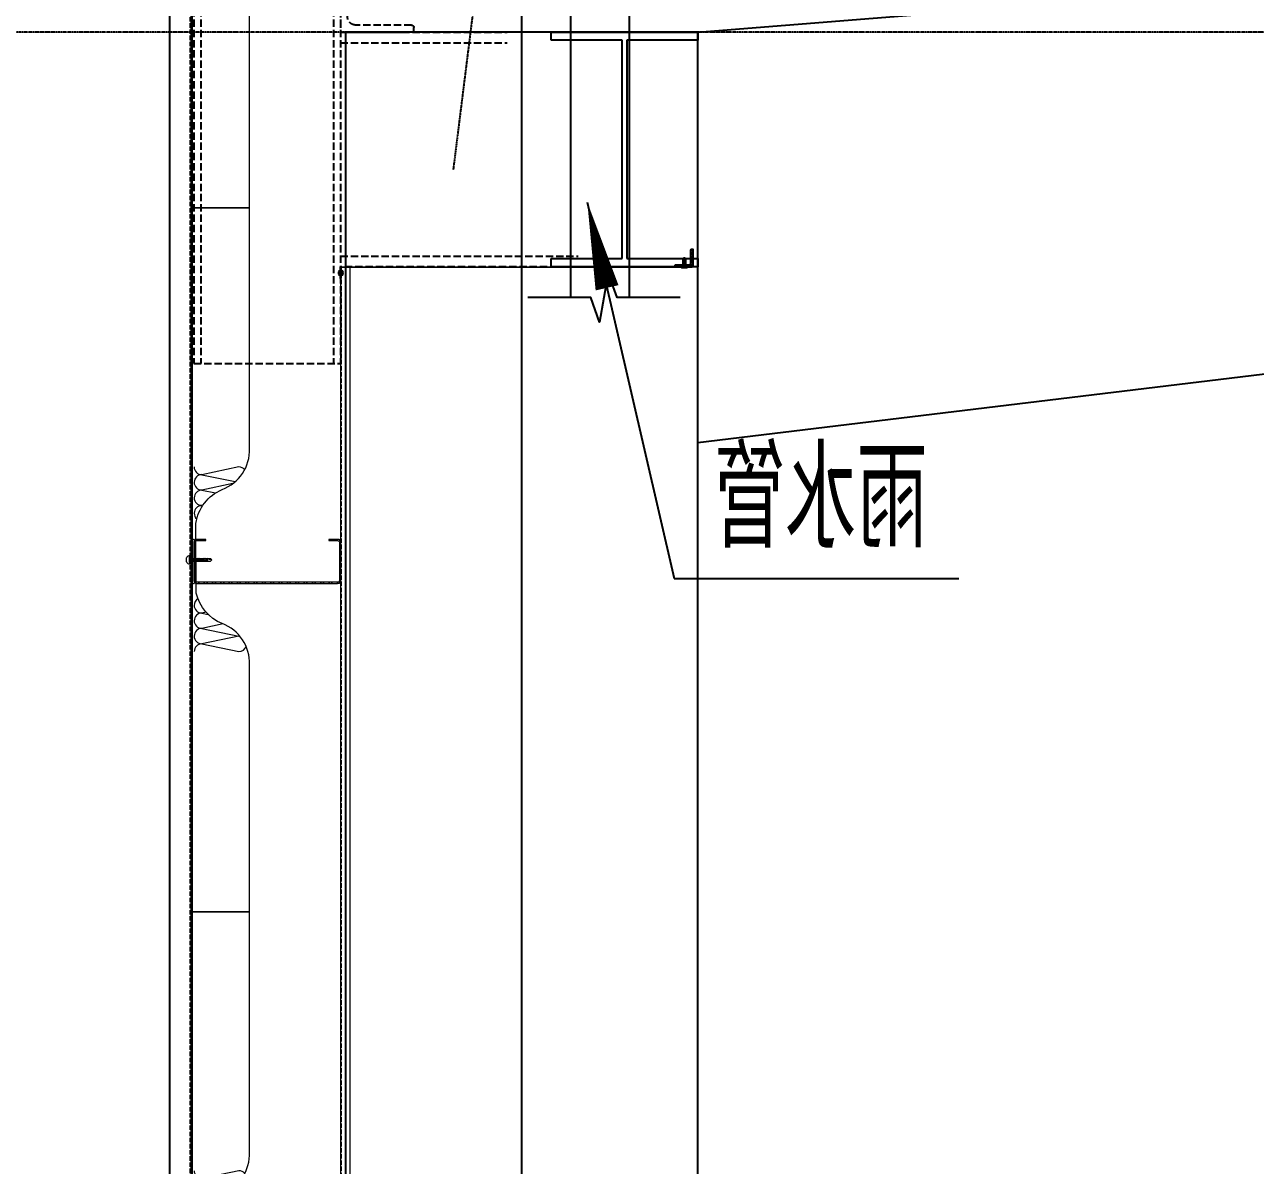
# Model space of a CAD drawing. Extents: x 220580 to 2027826, y -309201 to 71987.
# Drawn here: x 278100 to 280199, y -214261 to -212316 of the extents above; entities that cross this region are included whole.
import ezdxf
from ezdxf.enums import TextEntityAlignment as Align

# ---------------------------------------------------------------- set-up
doc = ezdxf.new("R2010")
doc.units = 0
for name, pattern in [('__DASH', [0.35, 0.25, -0.1]), ('CENTER', [2, 1.25, -0.25, 0.25, -0.25]), ('DASH', [0.35, 0.25, -0.1]), ('DOTE', [2.42, 2, -0.2, 0.02, -0.2]), ('ZN-DASH', [0.35, 0.25, -0.1])]:
    doc.linetypes.add(name, pattern=pattern)
for name, color, linetype in [('!ZN1-填充-8', 8, 'Continuous'), ('!ZN4-配件-11', 11, 'Continuous'), ('!ZN5-钢材断面-2', 2, 'Continuous'), ('!ZN6-虚线-8', 8, 'ZN-DASH'), ('20剖面图$0$建-柱-钢', 9, 'Continuous'), ('A-AXIS-DOTE', 14, 'DOTE'), ('A-AXIS-DP', 126, 'Continuous'), ('A-LIN-V', 9, 'Continuous'), ('AS-WALL', 40, 'Continuous'), ('DIM', 173, 'Continuous'), ('DIM_LEAD', 3, 'Continuous'), ('DIM_SYMB', 3, 'Continuous'), ('DOTE', 1, 'CENTER'), ('PUB_TEXT', 7, 'Continuous'), ('Steel', 4, 'Continuous')]:
    doc.layers.add(name, color=color, linetype=linetype)
doc.layers.add('0_INSULATION', color=252, linetype='Continuous', lineweight=9, transparency=0.2)
for name, color, linetype, lineweight in [('0_PURLIN-CON', 253, 'Continuous', 15), ('0_SCREW RIVET', 4, 'Continuous', 15), ('彩钢板', 6, 'Continuous', 15), ('防火岩棉', 252, 'Continuous', 13)]:
    doc.layers.add(name, color=color, linetype=linetype, lineweight=lineweight)
doc.styles.add('_TCH_DIM', font='SIMPLEX', dxfattribs={"bigfont": 'GBCBIG'})
doc.styles.add('DHTEXT-1', font='ROMANS.shx', dxfattribs={"width": 0.7, "bigfont": 'CHINESE.shx'})

# ---------------------------------------------------------------- blocks, each defined once
blk = doc.blocks.new('e534654')
at = {"layer": 'A-LIN-V', "color": 2}
for p, q in [((10200, 700), (5250, 1100)), ((10200, 0), (5250, 600))]:
    blk.add_line(p, q, dxfattribs=at)
at = {"layer": 'A-LIN-V'}
for p, q in [((10200, 700), (10800, 700)), ((10200, -11000), (10200, 700)), ((10800, -11000), (10800, 700))]:
    blk.add_line(p, q, dxfattribs=at)
blk = doc.blocks.new('20250821141233')
at = {"layer": 'A-AXIS-DOTE'}
blk.add_line((0, -5813.6), (0, 18238.3), dxfattribs=at)
at = {"layer": 'A-AXIS-DOTE', "linetype": '__DASH', "ltscale": 2}
blk.add_line((110280.4, 11700), (-5335.3, 11700), dxfattribs=at)
at = {"layer": 'DOTE', "ltscale": 180}
blk.add_line((0, -5813.6), (0, 18238.3), dxfattribs=at)
blk = doc.blocks.new('*U611')
at = {"layer": '0_INSULATION'}
for p, q in [((114761.4, -53978.9), (114793, -53985.5)), ((114793, -53985.5), (114764.4, -53991.4)), ((114766.5, -53993.1), (114793, -53998.6)), ((114793, -53998.6), (114781.2, -54001)), ((114793, -54103.5), (114787.5, -54104.6)), ((114789.3, -54102.7), (114793, -54103.5)), ((114793, -54116.6), (114761.4, -54123.2)), ((114774.8, -54112.8), (114793, -54116.6)), ((114761.4, -54123.2), (114793, -54129.7)), ((114793, -54129.7), (114761.4, -54136.3))]:
    blk.add_line(p, q, dxfattribs=at)
blk.add_lwpolyline([(114802.2, -53758.1), (114802.2, -54358.1), (114752.2, -54358.1), (114752.2, -54147.5, -0.323318), (114775.7, -54112.5, 0.242761), (114797.7, -54086.4), (114798.1, -54027, 0.256774), (114775.7, -53998.1, -0.323318), (114752.2, -53963.1), (114752.2, -53758.1)], format="xyb", close=True, dxfattribs=at)
at = {"layer": '0_INSULATION', "extrusion": (0, 0, -1)}
for centre, start_param, end_param in [((114761.4, -53985.5), 5.406397, 6.283185), ((114793, -53978.9), 1.570796, 3.141593), ((114793, -53992), 0, 1.570796), ((114793, -53992), 1.570796, 3.141593), ((114793, -54005.2), 0, 1.570796), ((114793, -54005.2), 1.570796, 3.141593), ((114793, -54018.3), 0, 1.570796), ((114793, -54018.3), 1.570796, 2.416555), ((114793, -54096.9), 0.524657, 1.570796), ((114793, -54096.9), 1.570796, 3.141593), ((114793, -54110), 0, 1.570796), ((114793, -54110), 1.570796, 3.141593), ((114793, -54123.1), 0, 1.570796), ((114761.4, -54129.7), 6.139662, 6.283185), ((114761.4, -54116.6), 3.141593, 3.269368), ((114793, -54123.1), 1.570796, 3.141593), ((114761.4, -54129.7), 3.141593, 4.407145), ((114793, -54136.3), 0, 1.570796)]:
    blk.add_ellipse(centre, major_axis=(0, 6.56), ratio=0.988253, start_param=start_param, end_param=end_param, dxfattribs=at)
blk = doc.blocks.new('*U1967')
at = {"layer": '0_PURLIN-CON', "linetype": 'ByBlock', "lineweight": -2}
h = blk.add_hatch(dxfattribs=at)
h.set_pattern_fill('ANSI32', color=256, scale=2, angle=2.8624)
h.set_pattern_definition([(47.862405, (-81115.591, 63372.253), (-7.0631283, 6.3904494), []), (47.862405, (-81111.1065, 63372.477), (-7.0631283, 6.3904494), [])])
edge = h.paths.add_edge_path()
edge.add_line((75, 20), (75, 5))
edge.add_arc((70, 5), 5, -90, 0, ccw=False)
edge.add_line((70, 0), (5, 0))
edge.add_arc((5, 5), 5, 180, 270, ccw=False)
edge.add_line((0, 5), (0, 245))
edge.add_arc((5, 245), 5, 90, 180, ccw=False)
edge.add_line((5, 250), (70, 250))
edge.add_arc((70, 245), 5, 0, 90, ccw=False)
edge.add_line((75, 245), (75, 230))
edge.add_line((75, 230), (73, 230))
edge.add_line((73, 230), (73, 245))
edge.add_arc((70, 245), 3, 0, 90)
edge.add_line((70, 248), (5, 248))
edge.add_arc((5, 245), 3, 90, 180)
edge.add_line((2, 245), (2, 5))
edge.add_arc((5, 5), 3, 180, 270)
edge.add_line((5, 2), (70, 2))
edge.add_arc((70, 5), 3, 270, 360)
edge.add_line((73, 5), (73, 20))
edge.add_line((73, 20), (75, 20))
at = {"color": 0, "linetype": 'ByBlock'}
for p in [(0, 250), (75, 250), (0, 0), (75, 0)]:
    blk.add_point(p, dxfattribs=at)
at = {"layer": '0_PURLIN-CON', "linetype": 'ByBlock', "lineweight": -2}
blk.add_lwpolyline([(75, 20), (75, 5, -0.414214), (70, 0), (5, 0, -0.414214), (0, 5), (0, 245, -0.414214), (5, 250), (70, 250, -0.414214), (75, 245), (75, 230), (73, 230), (73, 245, 0.414214), (70, 248), (5, 248, 0.414214), (2, 245), (2, 5, 0.414214), (5, 2), (70, 2, 0.414214), (73, 5), (73, 20)], format="xyb", close=True, dxfattribs=at)
blk = doc.blocks.new('A$C730cbf65')
at = {"layer": 'Steel', "color": 8, "linetype": '__DASH', "ltscale": 50}
for p, q in [((84, 2650), (84, 406.5)), ((334, 2650), (84, 2650)), ((96, 2650), (96, 406.5)), ((322, 2650), (322, 406.5)), ((334, 2650), (334, 406.5)), ((84, 406.5), (84, -565.3)), ((96, 406.5), (96, -565.3)), ((322, 406.5), (322, -565.3)), ((334, 406.5), (334, -565.3)), ((84, 0), (-200, 0)), ((84, -18), (-200, -18)), ((84, -382), (-321, -382)), ((-321, -400), (84, -400)), ((334, -565.3), (84, -565.3))]:
    blk.add_line(p, q, dxfattribs=at)
blk.add_lwpolyline([(84, 0), (-41, 0), (-41, 8, -0.414214), (-37, 12), (58, 12, 0.414214), (72, 26), (72, 121, -0.414214), (76, 125), (84, 125), (84, 0)], format="xyb", dxfattribs=at)
blk = doc.blocks.new('*U1971')
at = {"color": 0, "linetype": 'CENTER', "ltscale": 3}
blk.add_line((6.6, 0), (-2.5, 0), dxfattribs=at)
at = {"linetype": 'ByBlock', "lineweight": -2, "ltscale": 10}
for p, q in [((-1.2, -3), (-1.2, 3)), ((0, 4.2), (0, -4.2)), ((2.1, 2), (0, 2)), ((2.1, 2.5), (2.1, -2.5)), ((2.1, -2), (0, -2))]:
    blk.add_line(p, q, dxfattribs=at)
for centre, radius, start, end in [((4.4, 0), 5.96, 160.395, 199.605), ((0, 3), 1.2, 90, 180), ((3.6, 2.5), 1.5, 348.448, 180), ((12.8, 0), 8, 164.3308, 195.6692), ((2.8, 0), 2.67, 323.2266, 36.7843), ((0, -3), 1.2, 180, 270), ((3.6, -2.5), 1.5, 180, 11.552)]:
    blk.add_arc(centre, radius, start, end, dxfattribs=at)
at = {"layer": 'Defpoints', "color": 0, "ltscale": 10, "style": 'DHTEXT-1', "width": 0.7}
blk.add_text('D4', height=1, rotation=90, dxfattribs=at).set_placement((4, -1.8), align=Align.CENTER)
blk = doc.blocks.new('ZN-角钢30X30X3')
at = {"layer": '!ZN1-填充-8'}
h = blk.add_hatch(dxfattribs=at)
h.set_pattern_fill('ANSI32', color=256, scale=0.5, style=0)
edge = h.paths.add_edge_path()
edge.add_line((0, 0), (0, 30))
edge.add_line((0, 30), (2, 30))
edge.add_arc((2, 29), 1, 360, 450, ccw=False)
edge.add_line((3, 29), (3, 7.5))
edge.add_arc((7.5, 7.5), 4.5, 180, 270)
edge.add_line((7.5, 3), (29, 3))
edge.add_arc((29, 2), 1, 360, 450, ccw=False)
edge.add_line((30, 2), (30, 0))
edge.add_line((30, 0), (0, 0))
at = {"layer": '!ZN5-钢材断面-2'}
blk.add_lwpolyline([(0, 0), (0, 30), (2, 30, -0.414214), (3, 29), (3, 7.5, 0.414214), (7.5, 3), (29, 3, -0.414214), (30, 2), (30, 0), (0, 0)], format="xyb", dxfattribs=at)
blk = doc.blocks.new('*U2033')
at = {"layer": '!ZN5-钢材断面-2', "extrusion": (0, 0, -1), "zscale": -1, "rotation": 90}
blk.add_blockref('ZN-角钢30X30X3', (0, 0), dxfattribs=at)
blk = doc.blocks.new('*U605')
at = {"color": 0, "linetype": 'CENTER', "ltscale": 3}
blk.add_line((-1.6, 0), (17.6, 0), dxfattribs=at)
at = {"linetype": 'ByBlock', "ltscale": 10}
for p, q in [((0.2, 4.7), (0.2, -4.6)), ((3.8, 2.4), (4.5, -2.4)), ((5.4, 2.4), (6.1, -2.4)), ((7, 2.4), (7.7, -2.4)), ((8.6, 2.4), (9.3, -2.4)), ((9.4, -1.8), (2.8, -1.8))]:
    blk.add_line(p, q, dxfattribs=at)
for points in [[(0.2, -4.6), (0, -4.6), (0, 4.7), (0.2, 4.7), (2.8, 2.1), (2.8, 2), (2.8, -2)], [(4.1, -1.8), (3.4, 1.8), (3.8, 2.4), (4.1, 1.8), (4.8, -1.8), (4.5, -2.4)], [(5.7, -1.8), (5, 1.8), (5.4, 2.4), (5.7, 1.8), (6.4, -1.8), (6.1, -2.4)], [(7.3, -1.8), (6.6, 1.8), (7, 2.4), (7.3, 1.8), (8, -1.8), (7.7, -2.4)], [(8.9, -1.8), (8.2, 1.8), (8.6, 2.4), (8.9, 1.8), (9.6, -1.8), (9.3, -2.4)]]:
    blk.add_lwpolyline(points, close=True, dxfattribs=at)
blk.add_lwpolyline([(9.4, 1.8), (2.8, 1.8)], dxfattribs=at)
for points in [[(9.4, -1.8, -0.414214), (9.5, -1.9), (9.5, -2), (14.4, -2), (16, -0.2), (16, 0.2), (14.4, 2), (9.5, 2), (9.5, 1.9, -0.414214), (9.4, 1.8)], [(11.3, -2), (11.2, -1), (10.7, -1.3, -0.530462), (10, -1), (9.8, 0.1, -0.651316), (10.4, 0.5), (10.8, 0.2), (11.5, 0.6), (16, -0.2, -0.201226), (14.4, 2)]]:
    blk.add_lwpolyline(points, format="xyb", dxfattribs=at)
at = {"layer": 'Defpoints', "color": 0, "ltscale": 10, "style": 'DHTEXT-1', "width": 0.7}
blk.add_text('4.8', height=1, rotation=90, dxfattribs=at).set_placement((1.9, -1), align=Align.CENTER)
blk = doc.blocks.new('$紧固件$00000145')
at = {"layer": '0_SCREW RIVET'}
for p, q in [((-1.7, 9.4), (-1.7, 7.2)), ((-1.7, 6.7), (-1.7, 5)), ((-1.7, 4.5), (-1.7, 2.8)), ((-1.7, 2.3), (-1.7, 0.6)), ((-1.7, 0.1), (-1.7, -1.6)), ((2.8, 9.4), (2.8, 7.6)), ((2.8, 7.1), (2.8, 5.4)), ((2.8, 4.9), (2.8, 3.2)), ((2.8, 2.7), (2.8, 1)), ((2.8, 0.5), (2.8, -1.2)), ((-1.7, -2.1), (-1.7, -3.8)), ((-1.7, -4.3), (-1.7, -6)), ((-1.7, -6.5), (-1.7, -8.2)), ((-1.7, -8.7), (-1.7, -10.5)), ((-1.7, -11), (-1.7, -12.7)), ((-1.7, -13.2), (-1.7, -14.9)), ((-1.7, -15.4), (-1.7, -17.1)), ((-1.7, -17.6), (-1.7, -19.3)), ((-1.7, -19.8), (-1.7, -24.8)), ((2.8, -1.7), (2.8, -3.4)), ((2.8, -3.9), (2.8, -5.6)), ((2.8, -6.1), (2.8, -7.8)), ((2.8, -8.3), (2.8, -10.1)), ((2.8, -10.6), (2.8, -12.3)), ((2.8, -12.8), (2.8, -14.5)), ((2.8, -15), (2.8, -16.7)), ((2.8, -17.2), (2.8, -18.9)), ((2.8, -19.4), (2.8, -24.8)), ((-1.7, -24.8), (0.5, -26.6)), ((0.5, -26.6), (2.8, -24.8))]:
    blk.add_line(p, q, dxfattribs=at)
blk.add_lwpolyline([(-6.5, 12.1, -0.414214), (-2.5, 16.1), (3.5, 16.1, -0.414214), (7.5, 12.1), (7.5, 12.2), (7.5, 11.4), (-6.5, 11.4), (-6.5, 12.2)], format="xyb", close=True, dxfattribs=at)
for points in [[(-4, 11.4), (5, 11.4), (5, 9.4), (-4, 9.4)], [(-1.7, 6.7), (2.8, 7.1), (3.3, 7.4), (2.8, 7.6), (-1.7, 7.2), (-2.2, 6.9)], [(-1.7, 4.5), (2.8, 4.9), (3.3, 5.2), (2.8, 5.4), (-1.7, 5), (-2.2, 4.7)], [(-1.7, 2.3), (2.8, 2.7), (3.3, 3), (2.8, 3.2), (-1.7, 2.8), (-2.2, 2.5)], [(-1.7, 0.1), (2.8, 0.5), (3.3, 0.8), (2.8, 1), (-1.7, 0.6), (-2.2, 0.3)], [(-1.7, -2.1), (2.8, -1.7), (3.3, -1.4), (2.8, -1.2), (-1.7, -1.6), (-2.2, -1.9)], [(-1.7, -4.3), (2.8, -3.9), (3.3, -3.6), (2.8, -3.4), (-1.7, -3.8), (-2.2, -4.1)], [(-1.7, -6.5), (2.8, -6.1), (3.3, -5.8), (2.8, -5.6), (-1.7, -6), (-2.2, -6.3)], [(-1.7, -8.7), (2.8, -8.3), (3.3, -8.1), (2.8, -7.8), (-1.7, -8.2), (-2.2, -8.5)], [(-1.7, -11), (2.8, -10.6), (3.3, -10.3), (2.8, -10.1), (-1.7, -10.5), (-2.2, -10.7)], [(-1.7, -13.2), (2.8, -12.8), (3.3, -12.5), (2.8, -12.3), (-1.7, -12.7), (-2.2, -13)], [(-1.7, -15.4), (2.8, -15), (3.3, -14.7), (2.8, -14.5), (-1.7, -14.9), (-2.2, -15.2)], [(-1.7, -17.6), (2.8, -17.2), (3.3, -16.9), (2.8, -16.7), (-1.7, -17.1), (-2.2, -17.4)]]:
    blk.add_lwpolyline(points, close=True, dxfattribs=at)
for points in [[(1.7, -19), (-1.7, -19.3), (-2.2, -19.6), (-1.7, -19.8), (1.6, -19.5)], [(0.5, -26.6), (1.9, -18), (2.5, -19.4), (2.5, -19.4), (2.8, -19.9)], [(2.3, -18.9), (2.8, -18.9), (3.3, -19.1), (2.8, -19.4), (2.5, -19.4)]]:
    blk.add_lwpolyline(points, dxfattribs=at)
blk = doc.blocks.new('A$Cdc5ab329')
at = {"layer": '!ZN6-虚线-8', "ltscale": 30}
for p, q in [((664.7, 0), (664.7, 14464.8)), ((408.3, 11298.5, 0), (408.3, -11.4, 0))]:
    blk.add_line(p, q, dxfattribs=at)
at = {"layer": '彩钢板', "color": 1}
for p, q in [((663.9, 0), (663.9, 14464.8)), ((699.9, 0), (699.9, 14464.8))]:
    blk.add_line(p, q, dxfattribs=at)
at = {"layer": '彩钢板'}
for p, q in [((410.4, 11300), (-190.6, 11300)), ((-190.6, 11298.5), (408.9, 11298.5)), ((392.9, 11298.5), (392.9, -11.4, 0)), ((408.9, 11298.5), (408.9, -11.4, 0)), ((410.4, 11300), (410.4, 11280)), ((410.4, 11280), (408.9, 11280))]:
    blk.add_line(p, q, dxfattribs=at)
at = {"layer": '彩钢板', "ltscale": 200}
blk.add_line((-190.6, 11298.5), (-190.6, 11300), dxfattribs=at)
at = {"layer": '彩钢板', "ltscale": 50}
blk.add_line((408.9, 11280), (408.9, 11298.5), dxfattribs=at)
at = {"layer": '防火岩棉', "color": 0, "const_width": 3.75, "elevation": 0}
blk.add_lwpolyline([(662.6, 0.9), (662.6, 14465.3)], dxfattribs=at)
at = {"layer": '!ZN4-配件-11'}
blk.add_blockref('*U2033', (-191.6, 11300), dxfattribs=at)
at = {"layer": '!ZN4-配件-11', "color": 1}
for name, p, rotation in [('*U605', (-177.3, 11298.5), 90), ('*U1971', (410.4, 11289.3), 180)]:
    blk.add_blockref(name, p, dxfattribs=dict(at, rotation=rotation))
at = {"xscale": 2, "yscale": 2, "zscale": 2}
for p in [(-228940.4, 120116.3), (-228940.4, 118916.3), (-228940.4, 117716.3)]:
    blk.add_blockref('*U611', p, dxfattribs=at)
at = {"xscale": -1, "rotation": 270}
blk.add_blockref('$紧固件$00000145', (655.3, 10799.5), dxfattribs=at)
at = {"layer": '0_PURLIN-CON', "extrusion": (-1.22465e-16, 1.09242e-25, -1), "xscale": -1, "rotation": 270}
blk.add_blockref('*U1967', (-658.9, 10760), dxfattribs=at)
at = {"layer": 'Steel', "ltscale": 200}
blk.add_blockref('A$C730cbf65', (325, 11700), dxfattribs=at)
blk = doc.blocks.new('A$C61619f5a')
at = {"layer": '20剖面图$0$建-柱-钢'}
for p, q in [((-300, 5686), (-300, 5700)), ((-300, 5700), (-50, 5700)), ((-50, 5700), (-50, 5686)), ((-179, 5686), (-300, 5686)), ((-179, 5314), (-179, 5686)), ((-50, 5686), (-171, 5686)), ((-171, 5686), (-171, 5314)), ((-300, 5300), (-300, 5314)), ((-300, 5314), (-179, 5314)), ((-171, 5314), (-50, 5314)), ((-50, 5314), (-50, 5300)), ((-50, 5300), (-300, 5300))]:
    blk.add_line(p, q, dxfattribs=at)
blk = doc.blocks.new('$LinePat$岩棉板')
at = {"color": 0}
for p, q in [((0, -17), (12, -75.5)), ((12, -75.5), (24, -17))]:
    blk.add_line(p, q, dxfattribs=at)
for centre, start, end in [((12, -17), 0, 180), ((0, -75.5), 270, 0), ((24, -75.5), 180, 270)]:
    blk.add_arc(centre, 12, start, end, dxfattribs=at)
at = {"layer": 'Defpoints'}
blk.add_point((0, 0.1), dxfattribs=at)
at = {"layer": 'Defpoints', "color": 0}
blk.add_point((24, -92.5), dxfattribs=at)
blk = doc.blocks.new('N53456')
at = {"layer": 'A-LIN-V'}
h = blk.add_hatch(dxfattribs=at)
h.set_pattern_fill('金属', color=256, scale=10)
h.set_pattern_definition([(45, (350, 0), (-17.67766953, 17.67766953), []), (45, (361.785, 0), (-17.67766953, 17.67766953), [])])
h.paths.add_polyline_path([(1161308.6, -3405469.3), (1161298.6, -3405469.3), (1161298.6, -3405769.3), (1161898.6, -3405769.3), (1161898.6, -3405469.3), (1161888.6, -3405469.3), (1161888.6, -3405759.3), (1161308.6, -3405759.3)])
at = {"layer": 'A-AXIS-DOTE', "linetype": '__DASH', "ltscale": 2}
blk.add_line((1161673.6, -3405320), (1161773.6, -3406120), dxfattribs=at)
at = {"layer": 'A-LIN-V'}
for points in [[(1161308.6, -3405469.3), (1161298.6, -3405469.3), (1161298.6, -3405769.3), (1161898.6, -3405769.3), (1161898.6, -3405469.3), (1161888.6, -3405469.3), (1161888.6, -3405469.3), (1161888.6, -3405469.3), (1161888.6, -3405759.3), (1161308.6, -3405759.3), (1161308.6, -3405469.3)], [(1161393.6, -3405749.3), (1161423.6, -3405690), (1161523.6, -3405690), (1161553.6, -3405749.3), (1161393.6, -3405749.3)], [(1161473.6, -3405749.3), (1161473.6, -3406338)], [(1161573.6, -3405749.3), (1161573.6, -3406338)]]:
    blk.add_lwpolyline(points, dxfattribs=at)
at = {"layer": 'A-LIN-V', "linetype": 'DASH', "ltscale": 0.3}
for points in [[(1161888.6, -3405489.3), (1161308.6, -3405489.3)], [(1161888.6, -3405519.3), (1161308.6, -3405519.3)]]:
    blk.add_lwpolyline(points, dxfattribs=at)
at = {"layer": 'DIM_LEAD'}
for p, q in [((1161440.3, -3405093.4), (1160431.8, -3405093.4)), ((1161761.8, -3405760), (1161440.3, -3405093.4)), ((1161544.9, -3406175.2), (1161397, -3406817)), ((1161397, -3406817), (1160911.6, -3406817))]:
    blk.add_line(p, q, dxfattribs=at)
for points in [[(1161761.8, -3405760, 0, 40, 0), (1161696.6, -3405624.9, 0, 0, 0)], [(1161544.9, -3406175.2, 0, 40, 0), (1161511.2, -3406321.3, 0, 0, 0)]]:
    blk.add_lwpolyline(points, format="xyseb", dxfattribs=at)
at = {"layer": 'DIM_SYMB'}
blk.add_lwpolyline([(1161386.4, -3406338), (1161493.9, -3406338), (1161509.2, -3406296), (1161524, -3406380), (1161538.9, -3406338), (1161646.4, -3406338)], dxfattribs=at)
at = {"layer": 'A-LIN-V', "yscale": 0.7272727272727273, "zscale": 0.7272727272727273}
for p, xscale, rotation in [((1161228.6, -3405479.3), -0.7499999999999999, 90), ((1161968.6, -3405479.3), 0.7499999999999999, 270), ((1161228.6, -3405497.3), -0.7499999999999999, 90), ((1161228.6, -3405515.3), -0.7499999999999999, 90), ((1161968.6, -3405497.3), 0.7499999999999999, 270), ((1161968.6, -3405515.3), 0.7499999999999999, 270), ((1161228.6, -3405533.3), -0.7499999999999999, 90), ((1161968.6, -3405533.3), 0.7499999999999999, 270), ((1161228.6, -3405551.3), -0.7499999999999999, 90), ((1161968.6, -3405551.3), 0.7499999999999999, 270), ((1161228.6, -3405569.3), -0.7499999999999999, 90), ((1161968.6, -3405569.3), 0.7499999999999999, 270), ((1161228.6, -3405587.3), -0.7499999999999999, 90), ((1161968.6, -3405587.3), 0.7499999999999999, 270), ((1161228.6, -3405605.3), -0.7499999999999999, 90), ((1161968.6, -3405605.3), 0.7499999999999999, 270), ((1161228.6, -3405623.3), -0.7499999999999999, 90), ((1161228.6, -3405641.3), -0.7499999999999999, 90), ((1161968.6, -3405623.3), 0.7499999999999999, 270), ((1161968.6, -3405641.3), 0.7499999999999999, 270), ((1161228.6, -3405659.3), -0.7499999999999999, 90), ((1161968.6, -3405659.3), 0.7499999999999999, 270), ((1161228.6, -3405677.3), -0.7499999999999999, 90), ((1161968.6, -3405677.3), 0.7499999999999999, 270), ((1161228.6, -3405695.3), -0.7499999999999999, 90), ((1161968.6, -3405695.3), 0.7499999999999999, 270), ((1161228.6, -3405713.3), -0.7499999999999999, 90), ((1161968.6, -3405713.3), 0.7499999999999999, 270), ((1161228.6, -3405731.3), -0.7499999999999999, 90), ((1161968.6, -3405731.3), 0.7499999999999999, 270), ((1161228.6, -3405749.3), -0.7499999999999999, 90), ((1161228.6, -3405767.3), -0.7499999999999999, 90), ((1161968.6, -3405749.3), 0.7499999999999999, 270), ((1161968.6, -3405767.3), 0.7499999999999999, 270), ((1161228.6, -3405785.3), -0.7499999999999999, 90), ((1161228.6, -3405839.3), -0.7682291666666666, 180), ((1161247, -3405839.3), -0.7682291666666666, 180), ((1161265.4, -3405839.3), -0.7682291666666666, 180), ((1161283.9, -3405839.3), -0.7682291666666666, 180), ((1161302.3, -3405839.3), -0.7682291666666666, 180), ((1161320.8, -3405839.3), -0.7682291666666666, 180), ((1161339.2, -3405839.3), -0.7682291666666666, 180), ((1161357.6, -3405839.3), -0.7682291666666666, 180), ((1161376.1, -3405839.3), -0.7682291666666666, 180), ((1161394.5, -3405839.3), -0.7682291666666666, 180), ((1161412.9, -3405839.3), -0.7682291666666666, 180), ((1161431.4, -3405839.3), -0.7682291666666666, 180), ((1161449.8, -3405839.3), -0.7682291666666666, 180), ((1161468.3, -3405839.3), -0.7682291666666666, 180), ((1161486.7, -3405839.3), -0.7682291666666666, 180), ((1161505.1, -3405839.3), -0.7682291666666666, 180), ((1161541.4, -3405839.3), 0.7416666666666667, 180), ((1161559.2, -3405839.3), 0.7416666666666667, 180), ((1161577, -3405839.3), 0.7416666666666667, 180), ((1161594.8, -3405839.3), 0.7416666666666667, 180), ((1161612.6, -3405839.3), 0.7416666666666667, 180), ((1161630.4, -3405839.3), 0.7416666666666667, 180), ((1161648.2, -3405839.3), 0.7416666666666667, 180), ((1161666, -3405839.3), 0.7416666666666667, 180), ((1161683.8, -3405839.3), 0.7416666666666667, 180), ((1161701.6, -3405839.3), 0.7416666666666667, 180), ((1161719.4, -3405839.3), 0.7416666666666667, 180), ((1161737.2, -3405839.3), 0.7416666666666667, 180), ((1161755, -3405839.3), 0.7416666666666667, 180), ((1161772.8, -3405839.3), 0.7416666666666667, 180), ((1161790.6, -3405839.3), 0.7416666666666667, 180), ((1161808.4, -3405839.3), 0.7416666666666667, 180), ((1161826.2, -3405839.3), 0.7416666666666667, 180), ((1161844, -3405839.3), 0.7416666666666667, 180), ((1161861.8, -3405839.3), 0.7416666666666667, 180), ((1161879.6, -3405839.3), 0.7416666666666667, 180), ((1161897.4, -3405839.3), 0.7416666666666667, 180), ((1161915.2, -3405839.3), 0.7416666666666667, 180), ((1161968.6, -3405785.3), 0.7499999999999999, 270), ((1161933, -3405839.3), 0.7416666666666667, 180), ((1161950.8, -3405839.3), 0.7416666666666667, 180), ((1161968.6, -3405839.3), 0.7416666666666667, 180), ((1161228.6, -3405803.3), -0.7499999999999999, 90), ((1161968.6, -3405803.3), 0.7499999999999999, 270), ((1161228.6, -3405821.3), -0.7499999999999999, 90), ((1161968.6, -3405821.3), 0.7499999999999999, 270)]:
    blk.add_blockref('$LinePat$岩棉板', p, dxfattribs=dict(at, xscale=xscale, rotation=rotation))
at = {"layer": 'PUB_TEXT', "style": '_TCH_DIM'}
for s, p in [('厚钢板檐沟', (1160814.3, -3405040.9)), ('雨水管', (1160964.1, -3406764.5))]:
    blk.add_text(s, height=168.79, dxfattribs=at).set_placement(p)
at = {"layer": 'PUB_TEXT', "style": '_TCH_DIM', "width": 0.705882}
blk.add_text('3~4', height=148.75, dxfattribs=at).set_placement((1160484.3, -3405040.9))
blk = doc.blocks.new('A$Cc659754e')
at = {"layer": 'A-LIN-V', "color": 2}
for p, q in [((-15400, 1650), (-10450, 2050)), ((-15400, 950), (-10450, 1550))]:
    blk.add_line(p, q, dxfattribs=at)
at = {"layer": 'A-LIN-V'}
blk.add_line((-15400, 1650), (-16000, 1650), dxfattribs=at)
at = {"layer": 'AS-WALL'}
blk.add_line((-16000, 1650), (-15900, 1650), dxfattribs=at)
at = {"layer": 'A-LIN-V', "xscale": -1}
blk.add_blockref('N53456', (1145956.6, 3407535.3), dxfattribs=at)

msp = doc.modelspace()

# ---------------------------------------------------------------- linework, layer by layer
at = {"layer": 'A-AXIS-DOTE'}
msp.add_line((278948.2, -229842.5), (278948.2, -205790.6), dxfattribs=at)
at = {"layer": 'AS-WALL'}
for p, q in [((278348.2, -224329), (278348.2, -209579)), ((278648.2, -212329), (278748.2, -212329))]:
    msp.add_line(p, q, dxfattribs=at)

# ---------------------------------------------------------------- block references
at = {"layer": 'A-AXIS-DP', "ltscale": 2800}
msp.add_blockref('20250821141233', (278948.2, -224029), dxfattribs=at)
at = {"layer": 'A-LIN-V', "xscale": -1}
msp.add_blockref('e534654', (289448.2, -213029), dxfattribs=at)

# ---------------------------------------------------------------- next in the draw order: block references
at = {"color": 6, "ltscale": 1000, "xscale": -1, "rotation": 359.9999999999322}
msp.add_blockref('A$Cdc5ab329', (279048.1, -224029), dxfattribs=at)

# ---------------------------------------------------------------- next in the draw order: block references
at = {"color": 6, "ltscale": 1000}
msp.add_blockref('A$C61619f5a', (279298.2, -218029), dxfattribs=at)
at = {"layer": 'DIM', "ltscale": 2000}
msp.add_blockref('A$Cc659754e', (294648.2, -213979), dxfattribs=at)

doc.saveas('drawing.dxf')
